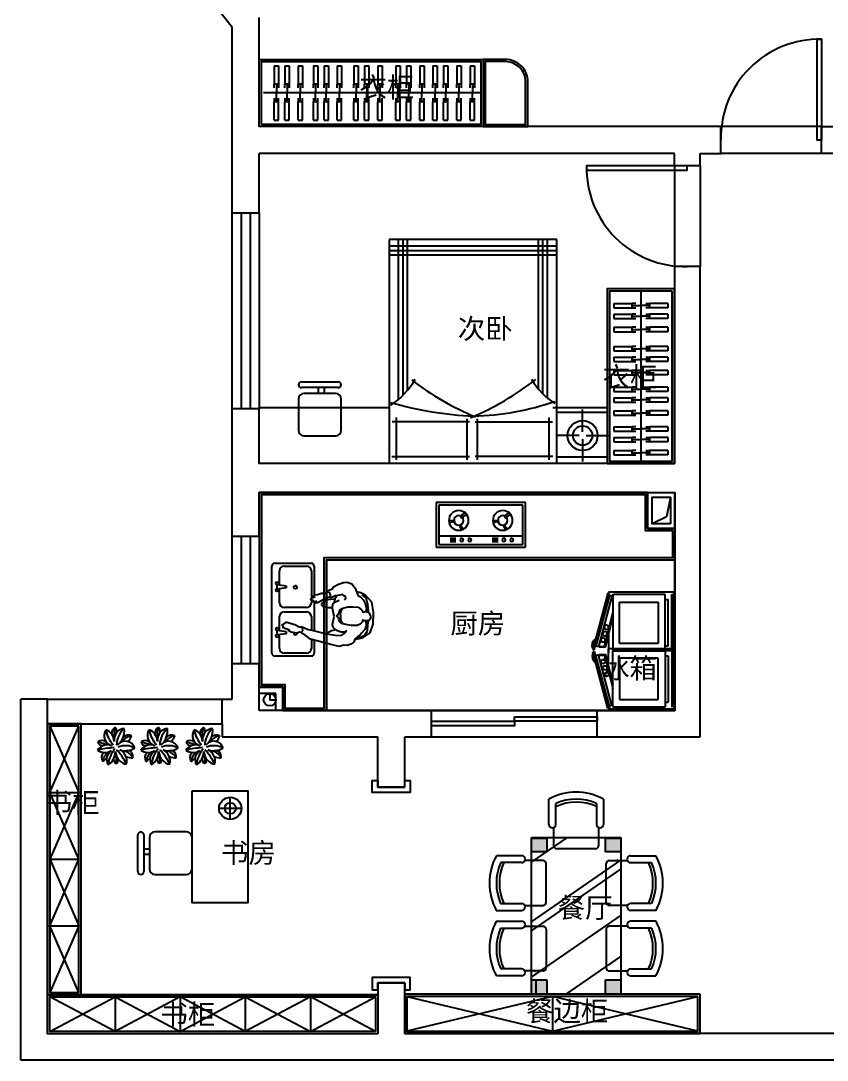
# Model space of a CAD drawing. Header units: millimetres. Extents: x -1705246 to 222838, y -3231245 to 126310.
# Drawn here: x 1209 to 8414, y 106785 to 116070 of the extents above; entities that cross this region are included whole.
import ezdxf

# ---------------------------------------------------------------- set-up
doc = ezdxf.new("R2010")
doc.units = ezdxf.units.MM
for name, color, linetype in [('016-P平面家具', 1, 'Continuous'), ('家具', 1, 'Continuous'), ('家具内线', 8, 'Continuous'), ('家具外线', 1, 'Continuous'), ('标注', 3, 'Continuous')]:
    doc.layers.add(name, color=color, linetype=linetype)
doc.styles.add('仿宋', font='')
doc.styles.get('仿宋').set_extended_font_data('SimSun')
doc.linetypes.add('FENCELINE1', pattern='A,6.35,-2.54,[133,ltypeshp.shx,S=2.54,R=0,X=-2.54,Y=0],-2.54,25.4', length=36.83)

# ---------------------------------------------------------------- blocks, each defined once
blk = doc.blocks.new('9876')
at = {"color": 250}
for p, q in [((38860.7, 77659.2), (39610.7, 77659.2)), ((38860.7, 77309.2), (38860.7, 77659.2)), ((39012.7, 77635.2), (38960.7, 77635.2)), ((39388.7, 77635.2), (39336.7, 77635.2)), ((39610.7, 77659.2), (39610.7, 77309.2)), ((39610.7, 77586.2), (38860.7, 77586.2)), ((39012.7, 77621.2), (38960.7, 77621.2)), ((39012.7, 77607.2), (38960.7, 77607.2)), ((39037.7, 77483.2), (39064.7, 77536.2)), ((39388.7, 77621.2), (39336.7, 77621.2)), ((39388.7, 77607.2), (39336.7, 77607.2)), ((39430.7, 77483.2), (39457.7, 77536.2)), ((39005.7, 77446.2), (38943.7, 77449.2)), ((39004.7, 77456.2), (38948.7, 77467.2)), ((39049.7, 77481.2), (39079.7, 77525.2)), ((39398.7, 77446.2), (39336.7, 77449.2)), ((39397.7, 77456.2), (39341.7, 77467.2)), ((39442.7, 77481.2), (39472.7, 77525.2)), ((39048.7, 77414.2), (39101.7, 77368.2)), ((39056.7, 77423.2), (39114.7, 77387.2)), ((39441.7, 77414.2), (39494.7, 77368.2)), ((39449.7, 77423.2), (39507.7, 77387.2)), ((39610.7, 77309.2), (38860.7, 77309.2))]:
    blk.add_line(p, q, dxfattribs=at)
for centre, radius in [((39064.7, 77619.2), 15), ((39135.7, 77619.2), 15), ((39440.7, 77619.2), 15), ((39511.7, 77619.2), 15), ((39037.7, 77445.2), 88), ((39430.7, 77445.2), 88), ((39037.7, 77445.2), 43), ((39430.7, 77445.2), 43)]:
    blk.add_circle(centre, radius, dxfattribs=at)
at = {"layer": '016-P平面家具'}
for p, q in [((38835.7, 77684.2), (39635.7, 77684.2)), ((38835.7, 77284.2), (38835.7, 77684.2)), ((39635.7, 77684.2), (39635.7, 77284.2)), ((39635.7, 77284.2), (38835.7, 77284.2))]:
    blk.add_line(p, q, dxfattribs=at)
blk = doc.blocks.new('RYRT')
at = {"color": 2}
for p, q in [((39876.3, 76489.7), (39876.3, 76817.3)), ((39901.5, 76842.5), (40680.5, 76842.5)), ((40705.7, 76817.3), (40705.7, 76489.7)), ((40020.3, 76464.5), (39901.5, 76464.5)), ((40358.4, 76464.5), (40104.5, 76464.5)), ((40680.5, 76464.5), (40417.3, 76464.5))]:
    blk.add_line(p, q, dxfattribs=at)
at = {"color": 251}
for p, q in [((40069.4, 76797.8), (40079.4, 76713)), ((40105.3, 76797.3), (40069.4, 76797.8)), ((40092.1, 76713), (40105.3, 76797.3)), ((40478.9, 76797.8), (40488.9, 76713)), ((40514.7, 76797.3), (40478.9, 76797.8)), ((40501.5, 76713), (40514.7, 76797.3)), ((39901.5, 76531.7), (39901.5, 76733.3)), ((39943.5, 76775.3), (40072.1, 76775.3)), ((40079.4, 76713), (40092.1, 76713)), ((40090, 76669.3), (40104.9, 76695.7)), ((40101.8, 76775.3), (40229.1, 76775.3)), ((40104.9, 76695.7), (40108.2, 76685.8)), ((40108.2, 76685.8), (40128, 76740.2)), ((40128, 76740.2), (40134.6, 76741.9)), ((40134.6, 76741.9), (40137.9, 76735.3)), ((40137.9, 76735.3), (40147.8, 76746.8)), ((40147.8, 76746.8), (40161, 76746.8)), ((40161, 76746.8), (40161, 76733.6)), ((40161, 76733.6), (40170.8, 76733.6)), ((40182.4, 76713.8), (40167.5, 76670.9)), ((40170.8, 76733.6), (40170.8, 76722.1)), ((40170.8, 76722.1), (40182.4, 76713.8)), ((40271.1, 76733.3), (40271.1, 76531.7)), ((40310.9, 76531.7), (40310.9, 76733.3)), ((40352.9, 76775.3), (40481.5, 76775.3)), ((40488.9, 76713), (40501.5, 76713)), ((40511.3, 76775.3), (40638.5, 76775.3)), ((40080.2, 76618.1), (40090, 76669.3)), ((40090, 76596.7), (40080.2, 76618.1)), ((40157.7, 76637.9), (40134.6, 76591.7)), ((40167.5, 76670.9), (40157.7, 76637.9)), ((40029, 76497.6), (40067, 76548.8)), ((40067, 76548.8), (40078.5, 76571.9)), ((40078.5, 76571.9), (40088.4, 76580.2)), ((40088.4, 76580.2), (40090, 76596.7)), ((40091.7, 76578.5), (40103.2, 76567)), ((40103.2, 76567), (40126.3, 76568.6)), ((40114.8, 76517.4), (40109.8, 76484.4)), ((40139.5, 76571.9), (40114.8, 76517.4)), ((40126.3, 76568.6), (40131.3, 76575.2)), ((40134.6, 76591.7), (40137.9, 76585.1)), ((40137.9, 76585.1), (40139.5, 76571.9)), ((40026.9, 76489.7), (39943.5, 76489.7)), ((39977.9, 76304.5), (40029, 76497.6)), ((40109.8, 76484.4), (40075.2, 76354.1)), ((40229.1, 76489.7), (40110.6, 76489.7)), ((40350.6, 76441.5), (40352.2, 76449.8)), ((40378.6, 76383.8), (40350.6, 76441.5)), ((40352.2, 76449.8), (40367.1, 76441.5)), ((40638.5, 76489.7), (40352.9, 76489.7)), ((40357.2, 76461.3), (40360.5, 76469.6)), ((40367.1, 76441.5), (40357.2, 76461.3)), ((40360.5, 76469.6), (40372, 76464.6)), ((40363.8, 76486.1), (40372, 76491)), ((40372, 76464.6), (40363.8, 76486.1)), ((40372, 76491), (40380.3, 76487.7)), ((40380.3, 76487.7), (40381.9, 76494.3)), ((40381.9, 76494.3), (40393.5, 76492.7)), ((40393.5, 76492.7), (40408.3, 76454.7)), ((40406.6, 76472.9), (40414.9, 76467.9)), ((40408.3, 76454.7), (40406.6, 76472.9)), ((40414.9, 76467.9), (40423.1, 76456.4)), ((40423.1, 76456.4), (40428.1, 76433.3)), ((40428.1, 76433.3), (40438, 76398.6)), ((40075.2, 76354.1), (40065.3, 76294.6)), ((40088.4, 76337.6), (40080.2, 76347.5)), ((40103.2, 76309.5), (40088.4, 76337.6)), ((40311, 76340.9), (40309.4, 76306.2)), ((40324.2, 76387.1), (40311, 76340.9)), ((40335.7, 76401.9), (40324.2, 76387.1)), ((40352.2, 76390.4), (40335.7, 76401.9)), ((40378.6, 76347.5), (40352.2, 76390.4)), ((40403.3, 76332.6), (40378.6, 76383.8)), ((40385.2, 76279.8), (40378.6, 76347.5)), ((40398.4, 76316.1), (40403.3, 76332.6)), ((40419.8, 76317.7), (40438, 76324.3)), ((40438, 76398.6), (40438, 76368.9)), ((40438, 76368.9), (40441.3, 76345.8)), ((40438, 76324.3), (40451.2, 76331)), ((40441.3, 76345.8), (40459.4, 76340.9)), ((40459.4, 76340.9), (40479.2, 76297.9)), ((39963.1, 76241.8), (39977.9, 76304.5)), ((39973, 76200.6), (39963.1, 76241.8)), ((40065.3, 76294.6), (40060.4, 76255)), ((40060.4, 76255), (40063.7, 76218.7)), ((40090, 76222), (40104.9, 76264.9)), ((40109.8, 76281.4), (40103.2, 76309.5)), ((40104.9, 76264.9), (40131.3, 76294.6)), ((40131.3, 76294.6), (40159.3, 76299.6)), ((40159.3, 76299.6), (40230.2, 76286.4)), ((40167.5, 76220.4), (40185.7, 76236.9)), ((40185.7, 76236.9), (40205.5, 76245.1)), ((40215.4, 76230.3), (40195.6, 76225.3)), ((40205.5, 76245.1), (40222, 76246.8)), ((40238.5, 76230.3), (40215.4, 76230.3)), ((40222, 76246.8), (40226.9, 76256.7)), ((40226.9, 76256.7), (40235.2, 76264.9)), ((40230.2, 76286.4), (40304.4, 76301.2)), ((40235.2, 76264.9), (40243.4, 76256.7)), ((40256.6, 76231.9), (40238.5, 76230.3)), ((40243.4, 76256.7), (40253.3, 76246.8)), ((40253.3, 76246.8), (40266.5, 76240.2)), ((40278, 76227), (40256.6, 76231.9)), ((40266.5, 76240.2), (40292.9, 76231.9)), ((40292.9, 76231.9), (40304.4, 76208.8)), ((40304.4, 76301.2), (40344, 76297.9)), ((40344, 76297.9), (40362.1, 76273.2)), ((40362.1, 76281.4), (40400, 76273.2)), ((40362.1, 76273.2), (40377, 76240.2)), ((40416.5, 76273.2), (40398.4, 76316.1)), ((40400, 76273.2), (40416.5, 76261.6)), ((40403.3, 76317.7), (40419.8, 76317.7)), ((40418.2, 76256.7), (40416.5, 76273.2)), ((40421.5, 76235.2), (40418.2, 76256.7)), ((40428.1, 76210.5), (40421.5, 76235.2)), ((40479.2, 76297.9), (40495.7, 76291.3)), ((40495.7, 76291.3), (40520.4, 76246.8)), ((40520.4, 76246.8), (40535.3, 76203.9)), ((39971.3, 76170.9), (39973, 76200.6)), ((39982.9, 76136.2), (39971.3, 76170.9)), ((40063.7, 76218.7), (40076.9, 76198.9)), ((40076.9, 76198.9), (40091.7, 76180.8)), ((40090, 76190.7), (40090, 76222)), ((40104.9, 76175.8), (40090, 76190.7)), ((40091.7, 76180.8), (40104.9, 76175.8)), ((40149.4, 76132.9), (40157.7, 76180.8)), ((40157.7, 76180.8), (40167.5, 76220.4)), ((40174.1, 76218.7), (40169.2, 76205.5)), ((40195.6, 76225.3), (40174.1, 76218.7)), ((40297.8, 76217.1), (40278, 76227)), ((40304.4, 76208.8), (40317.6, 76159.3)), ((40317.6, 76159.3), (40317.6, 76116.4)), ((40380.3, 76194), (40388.5, 76182.4)), ((40388.5, 76182.4), (40405, 76180.8)), ((40405, 76180.8), (40414.9, 76197.3)), ((40414.9, 76197.3), (40428.1, 76210.5)), ((40536.9, 76170.9), (40523.7, 76128)), ((40535.3, 76203.9), (40536.9, 76170.9)), ((40001, 76111.5), (39982.9, 76136.2)), ((40027.4, 76099.9), (40001, 76111.5)), ((40035.6, 76038.8), (40022.4, 76106.5)), ((40052.1, 76075.1), (40027.4, 76099.9)), ((40035.6, 76081.7), (40048.8, 76043.8)), ((40057.1, 76060.3), (40052.1, 76075.1)), ((40080.2, 76040.5), (40057.1, 76060.3)), ((40151.1, 76080.1), (40149.4, 76132.9)), ((40161, 76053.7), (40151.1, 76080.1)), ((40180.7, 76035.5), (40161, 76053.7)), ((40294.5, 76045.4), (40279.7, 76033.9)), ((40312.7, 76071.8), (40294.5, 76045.4)), ((40317.6, 76116.4), (40312.7, 76071.8)), ((40405, 76050.4), (40377, 76024)), ((40416.5, 76070.2), (40405, 76050.4)), ((40444.6, 76083.4), (40416.5, 76070.2)), ((40444.6, 76047.1), (40428.1, 76010.8)), ((40482.5, 76098.3), (40444.6, 76083.4)), ((40452.8, 76088.3), (40444.6, 76047.1)), ((40523.7, 76128), (40482.5, 76098.3)), ((40083.5, 75967.9), (40035.6, 76038.8)), ((40048.8, 76043.8), (40063.7, 76012.4)), ((40063.7, 76012.4), (40103.2, 75989.3)), ((40114.8, 76012.4), (40080.2, 76040.5)), ((40161, 75941.5), (40083.5, 75967.9)), ((40103.2, 75989.3), (40154.4, 75984.4)), ((40151.1, 76000.9), (40114.8, 76012.4)), ((40189, 76004.2), (40151.1, 76000.9)), ((40154.4, 75984.4), (40192.3, 75979.4)), ((40202.2, 76030.6), (40180.7, 76035.5)), ((40190.6, 76007.5), (40192.3, 76024)), ((40192.3, 75984.4), (40190.6, 76007.5)), ((40192.3, 76024), (40202.2, 76030.6)), ((40202.2, 75967.9), (40192.3, 75984.4)), ((40226.9, 75959.6), (40202.2, 75967.9)), ((40246.7, 75966.2), (40226.9, 75959.6)), ((40266.5, 75976.1), (40246.7, 75966.2)), ((40362.1, 75953), (40264.8, 75938.2)), ((40279.7, 76033.9), (40266.5, 76030.6)), ((40266.5, 76030.6), (40269.8, 76025.6)), ((40273.1, 75991), (40266.5, 75976.1)), ((40269.8, 76025.6), (40274.7, 76005.8)), ((40274.7, 76005.8), (40273.1, 75991)), ((40276.4, 75977.8), (40339, 75984.4)), ((40299.5, 75997.6), (40279.7, 76002.5)), ((40345.6, 76009.1), (40299.5, 75997.6)), ((40339, 75984.4), (40396.7, 75999.2)), ((40377, 76024), (40345.6, 76009.1)), ((40428.1, 76010.8), (40362.1, 75953)), ((40396.7, 75999.2), (40424.8, 76035.5)), ((40264.8, 75938.2), (40161, 75941.5))]:
    blk.add_line(p, q, dxfattribs=at)
at = {"color": 250}
blk.add_line((40680.5, 76733.3), (40680.5, 76531.7), dxfattribs=at)
at = {"color": 251}
for centre, radius in [((40056.3, 76794.1), 12.8), ((40118.5, 76793.6), 12.8), ((40465.7, 76794.1), 12.8), ((40527.9, 76793.6), 12.8), ((40491.5, 76631.4), 14.8)]:
    blk.add_circle(centre, radius, dxfattribs=at)
at = {"color": 2}
for centre, start, end in [((39901.5, 76817.3), 90, 180), ((40680.5, 76817.3), 0, 90), ((39901.5, 76489.7), 180, 270), ((40680.5, 76489.7), 270, 0)]:
    blk.add_arc(centre, 25.2, start, end, dxfattribs=at)
at = {"color": 251}
for centre, radius, start, end in [((39943.5, 76733.3), 42, 90, 180), ((40229.1, 76733.3), 42, 0, 90), ((40352.9, 76733.3), 42, 90, 180), ((40082.1, 76631.4), 14.8, 76.54612, 264.99984), ((39943.5, 76531.7), 42, 180, 270), ((40229.1, 76531.7), 42, 270, 0), ((40352.9, 76531.7), 42, 180, 270)]:
    blk.add_arc(centre, radius, start, end, dxfattribs=at)
at = {"color": 250}
for centre, start, end in [((40638.5, 76733.3), 0, 90), ((40638.5, 76531.7), 270, 0)]:
    blk.add_arc(centre, 42, start, end, dxfattribs=at)
blk = doc.blocks.new('gggggggggggggggggggggggggggggggggggggggggggg')
at = {"layer": '016-P平面家具'}
for p, q in [((57046.5, -4721.4), (57550.7, -4586.3)), ((57554.2, -4599.3), (57050, -4734.4)), ((57067.5, -4735.4), (57519.5, -4614.3)), ((57073.3, -4757.1), (57525.3, -4636)), ((57519.3, -4640.5), (57522, -4691.9)), ((57525.3, -4636), (57519.5, -4614.3)), ((57538.9, -4586.3), (57530.8, -4588.5)), ((57554.2, -4599.3), (57550.7, -4586.3)), ((57568.8, -4599.3), (57572.3, -4586.3)), ((57568.8, -4599.3), (58073.1, -4734.4)), ((58076.6, -4721.4), (57572.3, -4586.3)), ((57584.2, -4586.3), (57592.3, -4588.5)), ((57597.7, -4636), (57603.5, -4614.3)), ((58049.8, -4757.1), (57597.7, -4636)), ((57603.8, -4640.5), (57601.1, -4691.9)), ((58055.6, -4735.4), (57603.5, -4614.3)), ((57039.1, -5310.9), (57039.1, -4725.9)), ((57050, -4734.4), (57046.5, -4721.4)), ((57522, -4691.9), (57223.7, -4765.8)), ((57530.5, -4698.9), (57258.9, -4764.9)), ((57419.7, -4725.9), (57579.1, -4725.9)), ((57527.7, -4644.7), (57530.5, -4698.9)), ((57703.4, -4725.9), (57543.9, -4725.9)), ((57579.1, -5310.9), (57579.1, -4725.9)), ((57595.4, -4644.7), (57592.5, -4698.9)), ((57592.5, -4698.9), (57864.1, -4764.9)), ((57601.1, -4691.9), (57899.4, -4765.8)), ((58073.1, -4734.4), (58076.6, -4721.4)), ((58083.9, -5310.9), (58083.9, -4725.9)), ((57057.5, -5232.8), (57057.5, -4774.8)), ((57066.5, -4765.8), (57561.5, -4765.8)), ((57073.3, -4757.1), (57067.5, -4735.4)), ((57073.3, -4757.1), (57075.6, -4765.8)), ((57561.1, -5310.9), (57561.1, -4765.8)), ((58056.5, -4765.8), (57561.5, -4765.8)), ((57561.5, -4765.8), (57561.5, -5232.8)), ((58049.8, -4757.1), (58047.4, -4765.8)), ((58049.8, -4757.1), (58055.6, -4735.4)), ((58065.5, -5232.8), (58065.5, -4774.8)), ((57561.5, -5232.8), (57057.5, -5232.8)), ((57102.5, -5232.8), (57102.5, -5260.1)), ((57516.5, -5260.1), (57102.5, -5260.1)), ((57516.5, -5232.8), (57516.5, -5260.1)), ((57561.5, -5232.8), (58065.5, -5232.8)), ((57606.5, -5232.8), (57606.5, -5260.1)), ((57606.5, -5260.1), (58020.5, -5260.1)), ((58020.5, -5232.8), (58020.5, -5260.1)), ((57579.1, -5310.9), (57039.1, -5310.9)), ((57561.1, -5292.9), (57057.1, -5292.9)), ((57561.1, -5301.9), (57057.1, -5301.9)), ((57543.9, -5310.9), (58083.9, -5310.9)), ((57561.9, -5292.9), (58065.9, -5292.9)), ((57561.9, -5301.9), (58065.9, -5301.9))]:
    blk.add_line(p, q, dxfattribs=at)
at = {"layer": '016-P平面家具', "color": 8}
for p, q in [((57126.4, -4824.5), (57126.4, -5169)), ((57495.5, -4824.5), (57126.4, -4824.5)), ((57495.5, -5169), (57495.5, -4824.5)), ((57627.5, -4824.5), (57996.6, -4824.5)), ((57627.5, -5169), (57627.5, -4824.5)), ((57996.6, -4824.5), (57996.6, -5169)), ((57126.4, -5169), (57495.5, -5169)), ((57996.6, -5169), (57627.5, -5169))]:
    blk.add_line(p, q, dxfattribs=at)
at = {"layer": '016-P平面家具'}
for centre, major_axis, start_param, end_param in [((57513, -4656.8), (0.1, 75.1), -0.349666, 0.876406), ((57513, -4656.8), (49.9, 49.9), 0.531704, 1.562691), ((57351, -4709), (-13.4, 13.4), 1.570796326794353, 7.853981633973939), ((57464.2, -4678.4), (13.4, 13.4), 1.570796326794897, 7.853981633974483), ((57066.5, -4774.8), (6.36, 6.36), 0.785398, 2.356194)]:
    blk.add_ellipse(centre, major_axis=major_axis, ratio=1, start_param=start_param, end_param=end_param, dxfattribs=at)
at = {"layer": '016-P平面家具', "extrusion": (0, 0, -1)}
for centre, major_axis, start_param, end_param in [((57610, -4656.8), (-0.3, 75.1), -0.347336, 0.878736), ((57610, -4656.8), (-49.9, 49.9), 0.531704, 1.562691), ((57658.8, -4678.4), (-13.4, 13.4), 4.712389, 10.995574), ((57713.7, -4694.7), (-13.4, 13.4), 4.712389, 10.995574), ((57772, -4709), (-13.4, 13.4), 6.283185307179586, 12.56637061435917), ((58056.5, -4774.8), (-6.36, 6.36), 0.785398, 2.356194)]:
    blk.add_ellipse(centre, major_axis=major_axis, ratio=1, start_param=start_param, end_param=end_param, dxfattribs=at)
at = {"layer": '016-P平面家具'}
blk.add_ellipse((57409.4, -4694.7), major_axis=(-13.4, 13.4), ratio=1, dxfattribs=at)
blk = doc.blocks.new('tery')
at = {"color": 250}
for p, q in [((445501.7, 189114.4), (445540.6, 189114.4)), ((445501.7, 189114.4), (445501.7, 188951.7)), ((445540.6, 189114.4), (445540.6, 188951.7)), ((445501.7, 188631), (445501.7, 188793.7)), ((445540.6, 188631), (445540.6, 188793.7)), ((445501.7, 188631), (445540.6, 188631))]:
    blk.add_line(p, q, dxfattribs=at)
at = {"color": 51}
for p, q in [((445540.6, 188951.7), (445501.7, 188951.7)), ((445501.7, 188918), (445501.7, 188951.7)), ((445521.2, 188951.7), (445521.2, 188872.7)), ((445540.6, 188951.7), (445540.6, 188918)), ((445521.2, 188793.7), (445521.2, 188872.7)), ((445501.7, 188827.4), (445501.7, 188793.7)), ((445540.6, 188793.7), (445501.7, 188793.7)), ((445540.6, 188793.7), (445540.6, 188827.4))]:
    blk.add_line(p, q, dxfattribs=at)
blk = doc.blocks.new('dfd')
at = {"layer": '016-P平面家具'}
for p, q in [((64826.4, 8646.4), (62826.4, 8646.4)), ((63326.4, 8646.4), (62826.4, 8646.4)), ((62826.4, 7159.8), (62826.4, 8643.5)), ((64826.4, 7146.4), (64826.4, 8646.4)), ((62826.4, 6696.4), (62826.4, 7166.3)), ((63326.4, 7182.4), (63326.4, 6696.4)), ((62826.4, 7146.4), (64826.4, 7146.4)), ((63326.4, 6696.4), (62826.4, 6696.4))]:
    blk.add_line(p, q, dxfattribs=at)
for centre, radius, start, end in [((66458.4, 7745.7), 3211.5, 163.97377, 177.4015), ((63902.2, 8990.5), 660.8, 212.99553, 240.8543), ((65539.4, 6922.7), 2485.7, 142.26679, 157.51038), ((65612.6, 8918.4), 2578.7, 202.83505, 217.87064), ((65708.8, 7959), 2459.5, 181.59147, 198.90253), ((63871.6, 6854.6), 594.4, 119.33826, 148.65815)]:
    blk.add_arc(centre, radius, start, end, dxfattribs=at)
at = {"layer": '家具', "color": 8}
for p, q in [((64687.1, 7146.4), (64687.1, 8646.4)), ((64727.1, 7146.4), (64727.1, 8646.4)), ((64767.1, 7146.4), (64767.1, 8646.4)), ((63237.9, 8583.7), (62858.6, 8583.7)), ((62889, 8621.6), (62889, 7926.5)), ((63200.1, 7926.5), (63200.1, 8618)), ((63403.1, 8561.5), (64826.4, 8561.5)), ((63437.4, 8521.5), (64826.4, 8521.5)), ((63478.9, 8481.5), (64826.4, 8481.5)), ((62858.6, 7948.6), (63225, 7948.6)), ((62858.6, 7855), (63225, 7855)), ((62889, 7181.9), (62889, 7877.1)), ((63200.1, 7877.1), (63200.1, 7185.6)), ((63447.7, 7271.2), (64826.4, 7271.2)), ((63491.6, 7311.2), (64826.4, 7311.2)), ((63237.9, 7219.8), (62858.6, 7219.8)), ((63411.7, 7231.2), (64826.4, 7231.2)), ((62886.4, 7146.4), (62886.4, 6696.4)), ((63076.4, 6948.8), (63076.4, 7148)), ((63281.4, 6696.4), (63281.4, 7146.4)), ((63044.4, 6916.8), (62845.2, 6916.8)), ((63076.4, 6884.8), (63076.4, 6685.7)), ((63108.4, 6916.8), (63307.6, 6916.8))]:
    blk.add_line(p, q, dxfattribs=at)
for radius in [133.9, 86.2]:
    blk.add_circle((63076.4, 6916.8), radius, dxfattribs=at)
blk = doc.blocks.new('MK-JJ-0553')
at = {"layer": '家具外线', "color": 1}
for p, q in [((-119379.3, 65647.2), (-119049.1, 65647.2)), ((-119049.1, 65596.4), (-119379.3, 65596.4)), ((-119226.9, 65545.6), (-119226.9, 65596.4)), ((-119176.1, 65596.4), (-119176.1, 65545.6)), ((-119404.7, 65494.8), (-119404.7, 65215.4)), ((-119074.5, 65545.6), (-119353.9, 65545.6)), ((-119023.7, 65215.4), (-119023.7, 65494.8)), ((-119353.9, 65164.6), (-119074.5, 65164.6))]:
    blk.add_line(p, q, dxfattribs=at)
for centre, radius, start, end in [((-119379.3, 65621.8), 25.4, 90, 270), ((-119049.1, 65621.8), 25.4, 270, 90), ((-119353.9, 65494.8), 50.8, 90, 180), ((-119074.5, 65494.8), 50.8, 0, 90), ((-119353.9, 65215.4), 50.8, 180, 270), ((-119074.5, 65215.4), 50.8, 270, 0)]:
    blk.add_arc(centre, radius, start, end, dxfattribs=at)
blk = doc.blocks.new('MK-ZW-0219')
at = {"layer": '家具内线'}
for centre, major_axis, start_param, end_param in [((-135080.3, 5681.5), (0, 231.4), 1.236152, 1.684397), ((-135139.7, 5784.6), (0, 251), 1.768065, 2.394191), ((-135091.1, 5591.2), (0, 193.4), 0.639486, 1.52962), ((-135114.9, 5540.5), (0, 140.8), 0.122173, 0.899859), ((-135226.6, 4458.4), (0, 1119.1), 0.057769, 0.208197), ((-134529.1, 9071.4), (0, 3586.7), 2.859263, 2.883945), ((-135184.2, 5365.7), (0, 227), -0.422616, 0.324932), ((-135285, 5433.5), (0, 116), 0.529927, 1.415675), ((-135082.9, 5372.7), (0, 291.9), 0.851058, 1.394467), ((-135484.4, 5460.4), (0, 245.1), 4.598653, 5.009933), ((-135594.3, 5176.5), (0, 530), -1.079212, -0.769242), ((-135227.3, 5404), (0, 146), -0.986532, -0.211254)]:
    blk.add_ellipse(centre, major_axis=major_axis, ratio=0.897571, start_param=start_param, end_param=end_param, dxfattribs=at)
at = {"layer": '家具外线'}
for centre, major_axis, start_param, end_param in [((-135241.8, 5690.8), (0, 77), 0.524495, 1.44463), ((-135311.7, 5717.6), (0, 56), 4.636915, 5.505824), ((-135290.3, 5684.3), (0, 93.5), 0.993138, 2.941338), ((-135387.5, 5625.5), (0, 114), -1.536179, -0.266269), ((-135190.6, 5640.4), (0, 106.1), 0.043698, 1.674423), ((-135337.4, 5729.9), (0, 159.8), 3.782582, 4.816003), ((-135158.7, 5614.3), (0, 73.2), -0.445664, 0.775754), ((-135222.2, 5716.4), (0, 108.5), 3.800502, 4.372702), ((-135346.4, 5475.8), (0, 124.8), -0.359457, 0.901022), ((-135395.9, 5559), (0, 80.4), -0.590484, 0.523971), ((-135390.7, 5641.2), (0, 47.7), 1.837662, 3.28234), ((-135185.1, 5529.4), (0, 103.6), -1.139226, 0.796843), ((-135185.2, 5733.5), (0, 186.3), 2.842055, 3.671774), ((-135369.5, 5669.3), (0, 136.6), 2.58517, 3.623046), ((-135334.6, 5488.2), (0, 69.8), 0.866574, 2.12611), ((-135522.4, 5679), (0, 272.5), 3.724097, 3.920593), ((-135271.2, 5470.4), (0, 90.5), 0.536111, 2.111388), ((-135387.2, 5538.6), (0, 125.8), 3.564494, 4.731128), ((-135157.7, 5556), (0, 130.8), 1.685863, 2.993944), ((-135269.4, 5453.9), (0, 108.8), 4.459149, 5.917613), ((-135167.2, 5494), (0, 55.7), 4.540681, 6.538815), ((-135123.6, 5651.3), (0, 166.9), 2.774119, 3.178977), ((-135247.1, 5476.5), (0, 48.6), 1.664297, 2.699348), ((-135283.3, 5465.9), (0, 38.6), 3.671935, 4.903974)]:
    blk.add_ellipse(centre, major_axis=major_axis, ratio=0.897571, start_param=start_param, end_param=end_param, dxfattribs=at)
blk = doc.blocks.new('swweeww')
at = {"layer": '家具内线'}
h = blk.add_hatch(color=256, dxfattribs=at)
h.paths.add_polyline_path([(6324.6, -1758.2), (6463.6, -1758.2), (6463.6, -1630.9), (6324.6, -1630.9)])
h.paths.add_polyline_path([(5802.5, -1758.2), (5802.5, -1630.9), (5663.6, -1630.9), (5663.6, -1758.2)])
h.paths.add_polyline_path([(5802.5, -3030.9), (5802.5, -2903.6), (5663.6, -2903.6), (5663.6, -3030.9)])
h.paths.add_polyline_path([(6324.6, -2903.6), (6324.6, -3030.9), (6463.6, -3030.9), (6463.6, -2903.6)])
at = {"layer": '家具内线', "color": 250}
for p, q in [((5663.6, -1852.3), (5985.1, -1630.9)), ((5663.6, -2385.5), (6463.6, -1834.6)), ((5663.6, -2464.2), (6463.6, -1913.3)), ((5663.6, -2880.2), (6463.6, -2329.3)), ((5974.6, -3030.9), (6463.6, -2694.2))]:
    blk.add_line(p, q, dxfattribs=at)
at = {"layer": '家具内线', "color": 1}
for p, q in [((5692.7, -1830.9), (5700.1, -1838.3)), ((6434.4, -1830.9), (6427, -1838.3)), ((5692.7, -2830.8), (5700.1, -2823.5)), ((6434.4, -2830.8), (6427, -2823.5))]:
    blk.add_line(p, q, dxfattribs=at)
at = {"layer": '家具内线', "color": 250}
for centre, start, end in [((6063.9, -1738.9), 64.60229, 115.51652), ((5801.2, -2038.7), 154.48348, 205.39771), ((6326, -2038.7), 334.60229, 25.51652), ((5801.2, -2623.1), 154.60229, 205.51652), ((6326, -2623.1), 334.48348, 25.39771)]:
    blk.add_arc(centre, 423.9, start, end, dxfattribs=at)
at = {"layer": '家具外线', "color": 1}
for p, q in [((5819.1, -1514.9), (5819.1, -1288.3)), ((6308, -1287.8), (6308, -1514.9)), ((5881.3, -1514.9), (5881.3, -1326.9)), ((6245.7, -1326.6), (6245.7, -1514.9)), ((5863.5, -1706), (5863.5, -1543)), ((6263.5, -1543), (6263.5, -1706)), ((5663.6, -3030.9), (5663.6, -1630.9)), ((5663.6, -1758.2), (5663.6, -1630.9)), ((5663.6, -1630.9), (5802.5, -1630.9)), ((5663.6, -1630.9), (6463.6, -1630.9)), ((5663.6, -1637.9), (5802.5, -1637.9)), ((5802.5, -1630.9), (5802.5, -1758.2)), ((5856.1, -1630.4), (5863.5, -1637.8)), ((6324.6, -1630.9), (6463.6, -1630.9)), ((6324.6, -1758.2), (6324.6, -1630.9)), ((6324.6, -1637.9), (6463.6, -1637.9)), ((6463.6, -1630.9), (6463.6, -3030.9)), ((6463.6, -1630.9), (6463.6, -1758.2)), ((5802.5, -1758.2), (5663.6, -1758.2)), ((6236.8, -1732.7), (5890.2, -1732.7)), ((6463.6, -1758.2), (6324.6, -1758.2)), ((5577.2, -1793.9), (5350.5, -1793.9)), ((5577.2, -1856.1), (5389.2, -1856.1)), ((5768.3, -1838.3), (5605.3, -1838.3)), ((6358.8, -1838.3), (6521.8, -1838.3)), ((6549.9, -1793.9), (6776.6, -1793.9)), ((6549.9, -1856.1), (6737.9, -1856.1)), ((5795, -2211.6), (5795, -1865)), ((6332.1, -2211.6), (6332.1, -1865)), ((5388.9, -2220.5), (5577.2, -2220.5)), ((6738.2, -2220.5), (6549.9, -2220.5)), ((5350.1, -2282.8), (5577.2, -2282.8)), ((5605.3, -2238.3), (5768.3, -2238.3)), ((6521.8, -2238.3), (6358.8, -2238.3)), ((6777, -2282.8), (6549.9, -2282.8)), ((5350.1, -2379), (5577.2, -2379)), ((6777, -2379), (6549.9, -2379)), ((5388.9, -2441.3), (5577.2, -2441.3)), ((5605.3, -2423.5), (5768.3, -2423.5)), ((5795, -2450.1), (5795, -2796.8)), ((6332.1, -2450.1), (6332.1, -2796.8)), ((6521.8, -2423.5), (6358.8, -2423.5)), ((6738.2, -2441.3), (6549.9, -2441.3)), ((5577.2, -2867.9), (5350.5, -2867.9)), ((5577.2, -2805.7), (5389.2, -2805.7)), ((5768.3, -2823.5), (5605.3, -2823.5)), ((6358.8, -2823.5), (6521.8, -2823.5)), ((6549.9, -2805.7), (6737.9, -2805.7)), ((6549.9, -2867.9), (6776.6, -2867.9)), ((5663.6, -3030.9), (5663.6, -2903.6)), ((5663.6, -2903.6), (5802.5, -2903.6)), ((5706.3, -3030.9), (5706.3, -2903.6)), ((5802.5, -2903.6), (5802.5, -3030.9)), ((6324.6, -3030.9), (6324.6, -2903.6)), ((6324.6, -2903.6), (6463.6, -2903.6)), ((6463.6, -2903.6), (6463.6, -3030.9)), ((5802.5, -3030.9), (5663.6, -3030.9)), ((6463.6, -3030.9), (5663.6, -3030.9)), ((5856.1, -3031.4), (5863.5, -3024)), ((6463.6, -3030.9), (6324.6, -3030.9))]:
    blk.add_line(p, q, dxfattribs=at)
for centre, radius, start, end in [((6063.9, -1738.9), 512.8, 61.58302, 118.51785), ((6063.9, -1738.9), 450.6, 66.20179, 113.90856), ((5850.2, -1514.9), 31.1, 180, 0), ((6276.8, -1514.9), 31.1, 180, 0), ((5890.2, -1706), 26.7, 180, 270), ((6236.8, -1706), 26.7, 270, 0), ((5801.2, -2038.7), 512.8, 151.48215, 208.41698), ((5801.2, -2038.7), 450.6, 156.09144, 203.79821), ((5577.2, -1825), 31.1, 270, 90), ((5768.3, -1865), 26.7, 0, 90), ((6358.8, -1865), 26.7, 90, 180), ((6549.9, -1825), 31.1, 90, 270), ((6326, -2038.7), 450.6, 336.20179, 23.90856), ((6326, -2038.7), 512.8, 331.58302, 28.51785), ((5577.2, -2251.6), 31.1, 270, 90), ((5768.3, -2211.6), 26.7, 270, 0), ((6358.8, -2211.6), 26.7, 180, 270), ((6549.9, -2251.6), 31.1, 90, 270), ((5801.2, -2623.1), 512.8, 151.58302, 208.51785), ((5577.2, -2410.1), 31.1, 270, 90), ((6549.9, -2410.1), 31.1, 90, 270), ((6326, -2623.1), 512.8, 331.48215, 28.41698), ((5801.2, -2623.1), 450.6, 156.20179, 203.90856), ((5768.3, -2450.1), 26.7, 0, 90), ((6358.8, -2450.1), 26.7, 90, 180), ((6326, -2623.1), 450.6, 336.09144, 23.79821), ((5577.2, -2836.8), 31.1, 270, 90), ((5768.3, -2796.8), 26.7, 270, 0), ((6358.8, -2796.8), 26.7, 180, 270), ((6549.9, -2836.8), 31.1, 90, 270)]:
    blk.add_arc(centre, radius, start, end, dxfattribs=at)

msp = doc.modelspace()

# ---------------------------------------------------------------- linework, layer by layer
for p, q in [((2981.2, 116162.2), (3099.2, 116014.9)), ((3339.2, 115125.5), (3339.2, 116099.1)), ((3099.2, 114355.5), (3099.2, 116014.9)), ((5739.2, 115125.5), (5739.2, 115525.5)), ((7464.2, 115125.5), (3339.2, 115125.5)), ((7464.2, 114885.5), (7464.2, 115125.5)), ((8364.2, 114885.5), (8364.2, 115125.5)), ((8364.2, 115125.5), (8464.2, 115125.5)), ((3339.2, 114355.5), (3339.2, 114885.5)), ((7049.2, 114885.5), (3339.2, 114885.5)), ((7049.2, 114775.5), (7049.2, 114885.5)), ((7279.2, 114775.5), (7279.2, 114885.5)), ((7279.2, 114885.5), (7464.2, 114885.5)), ((8464.2, 114885.5), (8364.2, 114885.5)), ((7279.2, 114775.5), (7049.2, 114775.5)), ((3099.2, 114355.5), (3339.2, 114355.5)), ((7049.2, 113875.5), (7049.2, 112115.5)), ((7279.2, 113875.5), (7049.2, 113875.5)), ((7279.2, 109675.5), (7279.2, 113875.5)), ((3099.2, 111465.5), (3099.2, 112605.5)), ((3339.2, 112605.5), (3099.2, 112605.5)), ((3339.2, 112115.5), (3339.2, 112605.5)), ((7049.2, 112115.5), (3339.2, 112115.5)), ((3339.2, 111465.5), (3339.2, 111855.5)), ((3339.2, 111855.5), (6809.2, 111855.5)), ((6809.2, 111855.5), (6809.2, 111535.5)), ((7054.2, 111535.5), (7054.2, 111855.5)), ((6809.2, 111535.5), (7054.2, 111535.5)), ((7054.2, 111535.5), (7054.2, 109910.5)), ((3099.2, 111465.5), (3339.2, 111465.5)), ((3939.2, 111255.5), (7054.2, 111255.5)), ((3099.2, 110010.5), (3099.2, 110325.5)), ((3339.2, 110325.5), (3099.2, 110325.5)), ((3339.2, 109910.5), (3339.2, 110325.5)), ((3549.2, 110120.5), (3339.2, 110120.5)), ((3549.2, 109910.5), (3549.2, 110120.5)), ((3489.2, 110060.5), (3339.2, 110060.5)), ((3489.2, 109910.5), (3489.2, 110060.5)), ((1209.2, 106785.5), (1209.2, 110010.5)), ((1449.2, 110010.5), (1209.2, 110010.5)), ((1449.2, 109790.5), (1449.2, 110010.5)), ((3009.2, 109790.5), (3009.2, 110010.5)), ((3009.2, 110010.5), (3099.2, 110010.5)), ((4879.2, 109910.5), (3339.2, 109910.5)), ((4879.2, 109675.5), (4879.2, 109910.5)), ((6359.2, 109675.5), (6359.2, 109910.5)), ((7054.2, 109910.5), (6359.2, 109910.5)), ((1449.2, 107020.5), (1449.2, 109790.5)), ((3009.2, 109790.5), (3009.2, 109675.5)), ((3009.2, 109675.5), (4399.2, 109675.5)), ((4399.2, 109225.5), (4399.2, 109675.5)), ((4639.2, 109225.5), (4639.2, 109675.5)), ((4639.2, 109675.5), (4879.2, 109675.5)), ((6359.2, 109675.5), (7279.2, 109675.5)), ((4639.2, 109225.5), (4399.2, 109225.5)), ((4639.2, 107475.5), (4399.2, 107475.5)), ((4399.2, 107475.5), (4399.2, 107020.5)), ((4639.2, 107025.5), (4639.2, 107475.5)), ((4399.2, 107370.5), (1449.2, 107370.5)), ((4399.2, 107020.5), (1449.2, 107020.5)), ((9119.2, 107025.5), (4639.2, 107025.5)), ((8729.2, 106785.5), (1209.2, 106785.5))]:
    msp.add_line(p, q)
at = {"color": 250}
for p, q in [((5319.2, 115425.5), (3379.2, 115425.5)), ((8364.2, 115125.5), (7464.2, 115125.5)), ((8364.2, 114885.5), (7464.2, 114885.5)), ((7049.2, 114775.5), (7049.2, 113875.5)), ((7279.2, 114775.5), (7279.2, 113875.5)), ((3099.2, 112605.5), (3099.2, 114355.5)), ((3339.2, 114355.5), (3339.2, 112605.5)), ((6749.2, 113655.5), (6749.2, 112135.5)), ((7014.2, 111815.5), (6979.6, 111638.5)), ((6979.6, 111638.5), (6849.2, 111575.5)), ((3099.2, 110325.5), (3099.2, 111465.5)), ((3339.2, 111465.5), (3339.2, 110325.5)), ((3339.2, 111465.5), (3339.2, 110325.5)), ((6359.2, 109910.5), (4879.2, 109910.5)), ((1449.2, 109790.5), (3009.2, 109790.5)), ((4879.2, 109675.5), (6359.2, 109675.5)), ((1469.2, 109175.5), (1729.2, 109175.5)), ((3081, 108935.6), (3081, 109135.6)), ((2981, 109035.6), (3181, 109035.6)), ((1469.2, 108580.5), (1729.2, 108580.5)), ((1469.2, 107985.5), (1729.2, 107985.5)), ((2051.2, 107350.5), (2051.2, 107040.5)), ((2633.2, 107350.5), (2633.2, 107040.5)), ((3215.2, 107350.5), (3215.2, 107040.5)), ((3797.2, 107350.5), (3797.2, 107040.5)), ((5959.2, 107355.5), (5959.2, 107045.5))]:
    msp.add_line(p, q, dxfattribs=at)
at = {"color": 1}
for p, q in [((3179.2, 114355.5), (3179.2, 112605.5)), ((3259.2, 114355.5), (3259.2, 112605.5)), ((3179.2, 111465.5), (3179.2, 110325.5)), ((3259.2, 111465.5), (3259.2, 110325.5)), ((3939.2, 111255.5), (3939.2, 109910.5))]:
    msp.add_line(p, q, dxfattribs=at)
at = {"color": 1, "linetype": 'FENCELINE1', "ltscale": 10}
msp.add_line((1449.2, 110010.5), (3009.2, 110010.5), dxfattribs=at)
at = {"color": 8}
for points in [[(8364.2, 115005.5), (8324.2, 115005.5), (8324.2, 115905.5), (8364.2, 115905.5)], [(7164.2, 114775.5), (6264.2, 114775.5), (6264.2, 114735.5), (7164.2, 114735.5)], [(7054.2, 111535.5), (6809.2, 111535.5), (6809.2, 111855.5), (7054.2, 111855.5)], [(5619.2, 109853), (6359.2, 109853), (6359.2, 109813), (5619.2, 109813)], [(4879.2, 109813), (5619.2, 109813), (5619.2, 109773), (4879.2, 109773)]]:
    msp.add_lwpolyline(points, close=True, dxfattribs=at)
at = {"color": 1}
for points in [[(5339.2, 115125.5), (3339.2, 115125.5), (3339.2, 115725.5), (5339.2, 115725.5)], [(7049.2, 113675.5), (6449.2, 113675.5), (6449.2, 112115.5), (7049.2, 112115.5)], [(4499.2, 112115.5), (3339.2, 112115.5), (3339.2, 112615.5), (4499.2, 112615.5)], [(7054.2, 111535.5), (6809.2, 111535.5), (6809.2, 111855.5), (3339.2, 111855.5), (3339.2, 111465.5), (3339.2, 110325.5), (3339.2, 110120.5), (3549.2, 110120.5), (3549.2, 109910.5), (3939.2, 109910.5), (3939.2, 111255.5), (7054.2, 111255.5)], [(1749.2, 109790.5), (1449.2, 109790.5), (1449.2, 107370.5), (1749.2, 107370.5)], [(4639.2, 109225.5), (4639.2, 109285.5), (4689.2, 109285.5), (4689.2, 109175.5), (4349.2, 109175.5), (4349.2, 109285.5), (4399.2, 109285.5), (4399.2, 109225.5)], [(2739, 109190.5), (3239, 109190.5), (3239, 108190.5), (2739, 108190.5)], [(4639.2, 107475.5), (4639.2, 107415.5), (4689.2, 107415.5), (4689.2, 107525.5), (4349.2, 107525.5), (4349.2, 107415.5), (4399.2, 107415.5), (4399.2, 107475.5)], [(4399.2, 107020.5), (1449.2, 107020.5), (1449.2, 107370.5), (4399.2, 107370.5)], [(7279.2, 107375.5), (4639.2, 107375.5), (4639.2, 107025.5), (7279.2, 107025.5)]]:
    msp.add_lwpolyline(points, close=True, dxfattribs=at)
at = {"color": 250}
for points in [[(3359.2, 115145.5), (3359.2, 115705.5), (5319.2, 115705.5), (5319.2, 115145.5)], [(7029.2, 113655.5), (6469.2, 113655.5), (6469.2, 112135.5), (7029.2, 112135.5)], [(7034.2, 111515.5), (6789.2, 111515.5), (6789.2, 111835.5), (3359.2, 111835.5), (3359.2, 111465.5), (3359.2, 110325.5), (3359.2, 110140.5), (3569.2, 110140.5), (3569.2, 109930.5), (3919.2, 109930.5), (3919.2, 111275.5), (7034.2, 111275.5)], [(7014.2, 111575.5), (6849.2, 111575.5), (6849.2, 111815.5), (7014.2, 111815.5)], [(1729.2, 109770.5), (1469.2, 109770.5), (1469.2, 107390.5), (1729.2, 107390.5)], [(4379.2, 107040.5), (1469.2, 107040.5), (1469.2, 107350.5), (4379.2, 107350.5)], [(7259.2, 107355.5), (4659.2, 107355.5), (4659.2, 107045.5), (7259.2, 107045.5)]]:
    msp.add_lwpolyline(points, close=True, dxfattribs=at)
at = {"color": 1}
msp.add_lwpolyline([(5739.2, 115525.5, 0.414214), (5539.2, 115725.5), (5339.2, 115725.5), (5339.2, 115125.5), (5739.2, 115125.5)], format="xyb", close=True, dxfattribs=at)
at = {"color": 250}
msp.add_lwpolyline([(5719.2, 115525.5, 0.414214), (5539.2, 115705.5), (5359.2, 115705.5), (5359.2, 115145.5), (5719.2, 115145.5)], format="xyb", close=True, dxfattribs=at)
at = {"color": 0}
msp.add_lwpolyline([(6809.2, 111855.5), (3339.2, 111855.5), (3339.2, 110118), (3549.2, 110118), (3549.2, 109910.5), (7054.2, 109910.5), (7054.2, 111535.5), (6809.2, 111535.5), (6809.2, 111855.5)], dxfattribs=at)
at = {"color": 250}
for points in [[(3434.2, 110060.5), (3434.2, 110005.5), (3489.2, 110005.5)], [(1729.2, 107390.5), (1469.2, 107985.5), (1729.2, 108580.5), (1469.2, 109175.5), (1729.2, 109770.5)], [(1469.2, 109770.5), (1729.2, 109175.5), (1469.2, 108580.5), (1729.2, 107985.5), (1469.2, 107390.5)], [(4379.2, 107040.5), (3797.2, 107350.5), (3215.2, 107040.5), (2633.2, 107350.5), (2051.2, 107040.5), (1469.2, 107350.5)], [(1469.2, 107040.5), (2051.2, 107350.5), (2633.2, 107040.5), (3215.2, 107350.5), (3797.2, 107040.5), (4379.2, 107350.5)], [(7259.2, 107045.5), (5959.2, 107355.5), (4659.2, 107045.5)], [(4659.2, 107355.5), (5959.2, 107045.5), (7259.2, 107355.5)]]:
    msp.add_lwpolyline(points, dxfattribs=at)
at = {"color": 8}
msp.add_circle((3434.2, 110005.5), 55, dxfattribs=at)
at = {"color": 1}
msp.add_circle((3081, 109035.6), 100, dxfattribs=at)
at = {"color": 250}
msp.add_circle((3081, 109035.6), 50, dxfattribs=at)
for centre, start, end in [((8344.2, 115025.5), 88.69805, 181.30195), ((7144.2, 114755.5), 178.69805, 271.30195)]:
    msp.add_arc(centre, 880.2, start, end, dxfattribs=at)

# ---------------------------------------------------------------- block references
at = {"rotation": 90}
for name, p in [('dfd', (13145.6, 49289.1)), ('gggggggggggggggggggggggggggggggggggggggggggg', (1733.4, 52881.4))]:
    msp.add_blockref(name, p, dxfattribs=at)
at = {"color": 0}
msp.add_blockref('swweeww', (107.5, 110406.4), dxfattribs=at)
at = {"layer": '016-P平面家具', "color": 250, "extrusion": (0, 0, -1), "zscale": -1}
for p, rotation in [((442028.3, 304298.2), 180), ((441932.8, 304298.2), 180), ((441678.5, 304298.2), 180), ((441583, 304298.2), 180), ((441316.7, 304298.2), 180), ((441221.2, 304298.2), 180), ((440941.9, 304298.2), 180), ((440846.4, 304298.2), 180), ((440611, 304298.2), 180), ((440515.5, 304298.2), 180), ((440277, 304298.2), 180), ((-195621.9, 559047.7), 270), ((-195621.9, 558952.2), 270), ((-195621.9, 558662.7), 270), ((-195621.9, 558567.2), 270), ((-195621.9, 558300.7), 270), ((-195621.9, 558205.2), 270), ((-195621.9, 557946.2), 270), ((-195621.9, 557850.7), 270)]:
    msp.add_blockref('tery', p, dxfattribs=dict(at, rotation=rotation))
at = {"layer": '016-P平面家具', "extrusion": (0, 0, -1), "zscale": -1}
for p, rotation in [((441814.7, 304298.2), 180), ((441464.9, 304298.2), 180), ((441103.1, 304298.2), 180), ((440728.3, 304298.2), 180), ((440397.4, 304298.2), 180), ((-195621.9, 558834), 270), ((-195621.9, 558449.1), 270), ((-195621.9, 558087.1), 270), ((-195621.9, 557732.6), 270)]:
    msp.add_blockref('tery', p, dxfattribs=dict(at, rotation=rotation))
at = {"layer": '016-P平面家具', "xscale": -1, "rotation": 180}
msp.add_blockref('9876', (-33915.7, 189052.5), dxfattribs=at)
at = {"layer": '016-P平面家具', "rotation": 90}
msp.add_blockref('RYRT', (80294.9, 70518.6), dxfattribs=at)
at = {"layer": '家具外线'}
msp.add_blockref('MK-JJ-0553', (123095.3, 47196.9), dxfattribs=at)
at = {"layer": '家具外线', "rotation": 90}
msp.add_blockref('MK-JJ-0553', (67903.6, 227849.1), dxfattribs=at)
at = {"layer": '标注'}
for p in [(137328.8, 104002), (137715.3, 104002), (138117.7, 104002)]:
    msp.add_blockref('MK-ZW-0219', p, dxfattribs=at)

# ---------------------------------------------------------------- texts
at = {"color": 0, "char_height": 180, "attachment_point": 1, "style": '仿宋'}
for s, insert, width in [('衣柜', (4234.3, 115566.2), 541.335), ('次卧', (5113.3, 113410.4), 1047.911), ('衣柜', (6408.2, 112977.2), 1047.911), ('厨房', (5047.2, 110777.8), 1047.911), ('冰箱', (6401.9, 110376.9), 1047.911), ('书柜', (1423.2, 109175.5), 1047.911), ('书房', (2998.3, 108728.5), 1047.911), ('餐厅', (6004.7, 108237.8), 1047.911), ('餐边柜', (5722.4, 107313.3), 1047.911), ('书柜', (2457.2, 107284.3), 1047.911)]:
    msp.add_mtext(s, dxfattribs=dict(at, insert=insert, width=width))

doc.saveas('drawing.dxf')
